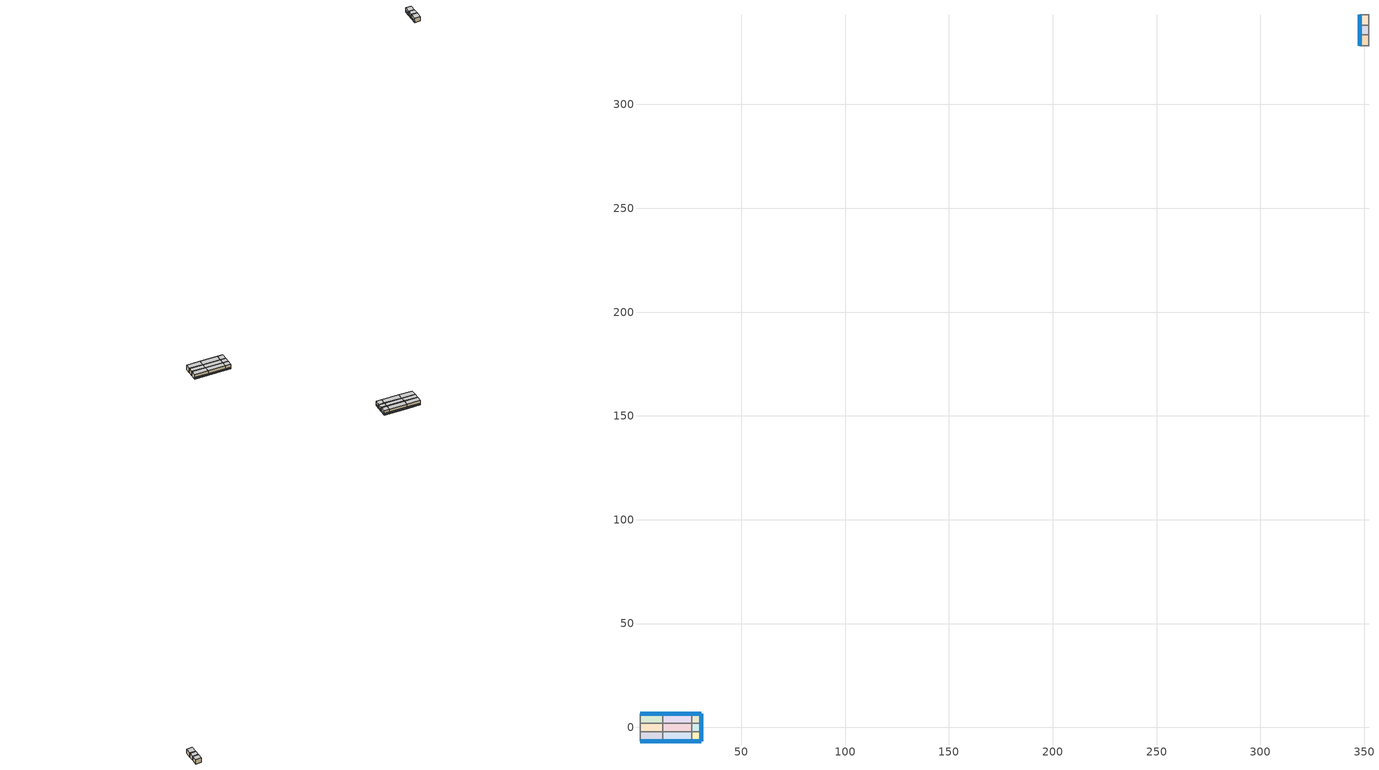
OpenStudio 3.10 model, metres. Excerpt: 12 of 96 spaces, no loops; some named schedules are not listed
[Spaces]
SecondarySchool Mechanical A  - Story ground
 floor ground (Foundation F 1.26W/m*K Perim 10.85m Area 49.61m2): 1.24,-6.65 1.24,-2.08 12.09,-2.08 12.09,-6.65 z0
 wall outside (SecondarySchool Mechanical A  - Story ground Wall 3 c tbd): 1.24,-6.65 12.09,-6.65 z0:3.96
 wall to SecondarySchool Lobby A  - Story ground: 1.24,-2.08 1.24,-6.65 z0:3.96
 wall to SecondarySchool Mechanical B  - Story ground: 12.09,-2.08 1.24,-2.08 z0:3.96
 wall to SecondarySchool Restroom A  - Story ground: 12.09,-6.65 12.09,-2.08 z0:3.96
 window (Window U-0.56 SHGC 0.39): 1.27,-6.65 12.07,-6.65 z0.76:1.48
 ceiling adiabatic (Typical Interior Ceiling): 12.09,-6.65 12.09,-2.08 1.24,-2.08 1.24,-6.65 z3.96
SecondarySchool Mechanical B  - Story ground
 floor ground (Foundation F 1.26W/m*K Perim 0.0m Area 45.08m2): 1.24,-2.08 1.24,2.08 12.09,2.08 12.09,-2.08 z0
 wall to SecondarySchool Lobby B  - Story ground: 1.24,2.08 1.24,-2.08 z0:3.96
 wall to SecondarySchool Mechanical C  - Story ground: 12.09,2.08 1.24,2.08 z0:3.96
 wall to SecondarySchool Restroom B  - Story ground: 12.09,-2.08 12.09,2.08 z0:3.96
 ceiling adiabatic (Typical Interior Ceiling): 12.09,-2.08 12.09,2.08 1.24,2.08 1.24,-2.08 z3.96
SecondarySchool Mechanical C  - Story ground
 floor ground (Foundation F 1.26W/m*K Perim 10.85m Area 49.61m2): 1.24,2.08 1.24,6.65 12.09,6.65 12.09,2.08 z0
 wall outside (SecondarySchool Mechanical C  - Story ground Wall 2 c tbd): 12.09,6.65 1.24,6.65 z0:3.96
 wall to SecondarySchool Lobby C  - Story ground: 1.24,6.65 1.24,2.08 z0:3.96
 wall to SecondarySchool Restroom C  - Story ground: 12.09,2.08 12.09,6.65 z0:3.96
 window (Window U-0.56 SHGC 0.39): 12.07,6.65 1.27,6.65 z0.76:1.48
 ceiling adiabatic (Typical Interior Ceiling): 12.09,2.08 12.09,6.65 1.24,6.65 1.24,2.08 z3.96
SecondarySchool Restroom A  - Story ground
 floor ground (Foundation F 1.26W/m*K Perim 14.11m Area 64.53m2): 12.09,-6.65 12.09,-2.08 26.21,-2.08 26.21,-6.65 z0
 wall outside (SecondarySchool Restroom A  - Story ground Wall 3 c tbd): 12.09,-6.65 26.21,-6.65 z0:3.96
 wall to SecondarySchool Restroom B  - Story ground: 26.21,-2.08 12.09,-2.08 z0:3.96
 wall to SecondarySchool Restroom A end_b - Story ground: 26.21,-6.65 26.21,-2.08 z0:3.96
 window (Window U-0.56 SHGC 0.39): 12.12,-6.65 26.18,-6.65 z0.76:1.48
 ceiling adiabatic (Typical Interior Ceiling): 26.21,-6.65 26.21,-2.08 12.09,-2.08 12.09,-6.65 z3.96
SecondarySchool Restroom B  - Story ground
 floor ground (Foundation F 1.26W/m*K Perim 0.0m Area 58.65m2): 12.09,-2.08 12.09,2.08 26.21,2.08 26.21,-2.08 z0
 wall to SecondarySchool Restroom C  - Story ground: 26.21,2.08 12.09,2.08 z0:3.96
 wall to SecondarySchool Restroom B end_b - Story ground: 26.21,-2.08 26.21,2.08 z0:3.96
 ceiling adiabatic (Typical Interior Ceiling): 26.21,-2.08 26.21,2.08 12.09,2.08 12.09,-2.08 z3.96
SecondarySchool Restroom C  - Story ground
 floor ground (Foundation F 1.26W/m*K Perim 14.11m Area 64.53m2): 12.09,2.08 12.09,6.65 26.21,6.65 26.21,2.08 z0
 wall outside (SecondarySchool Restroom C  - Story ground Wall 2 c tbd): 26.21,6.65 12.09,6.65 z0:3.96
 wall to SecondarySchool Restroom C end_b - Story ground: 26.21,2.08 26.21,6.65 z0:3.96
 window (Window U-0.56 SHGC 0.39): 26.18,6.65 12.12,6.65 z0.76:1.48
 ceiling adiabatic (Typical Interior Ceiling): 26.21,2.08 26.21,6.65 12.09,6.65 12.09,2.08 z3.96
SecondarySchool Restroom A end_b - Story ground
 floor ground (Foundation F 1.26W/m*K Perim 9.14m Area 20.9m2): 26.21,-6.65 26.21,-2.08 30.78,-2.08 30.78,-6.65 z0
 wall outside (SecondarySchool Restroom A end_b - Story ground Wall 4 c tbd): 30.78,-6.65 30.78,-2.08 z0:3.96
 wall outside (SecondarySchool Restroom A end_b - Story ground Wall 3 c tbd): 26.21,-6.65 30.78,-6.65 z0:3.96
 wall to SecondarySchool Restroom B end_b - Story ground: 30.78,-2.08 26.21,-2.08 z0:3.96
 window (Window U-0.56 SHGC 0.39): 26.23,-6.65 30.75,-6.65 / 30.78,-6.62 30.78,-2.1 z0.76:1.48
 ceiling adiabatic (Typical Interior Ceiling): 30.78,-6.65 30.78,-2.08 26.21,-2.08 26.21,-6.65 z3.96
SecondarySchool Restroom B end_b - Story ground
 floor ground (Foundation F 1.26W/m*K Perim 4.15m Area 19.0m2): 26.21,-2.08 26.21,2.08 30.78,2.08 30.78,-2.08 z0
 wall outside (SecondarySchool Restroom B end_b - Story ground Wall 4 c tbd): 30.78,-2.08 30.78,2.08 z0:3.96
 wall to SecondarySchool Restroom C end_b - Story ground: 30.78,2.08 26.21,2.08 z0:3.96
 window (Window U-0.56 SHGC 0.39): 30.78,-2.05 30.78,2.05 z0.76:1.48
 ceiling adiabatic (Typical Interior Ceiling): 30.78,-2.08 30.78,2.08 26.21,2.08 26.21,-2.08 z3.96
SecondarySchool Restroom C end_b - Story ground
 floor ground (Foundation F 1.26W/m*K Perim 9.14m Area 20.9m2): 26.21,2.08 26.21,6.65 30.78,6.65 30.78,2.08 z0
 wall outside (SecondarySchool Restroom C end_b - Story ground Wall 2 c tbd): 30.78,6.65 26.21,6.65 z0:3.96
 wall outside (SecondarySchool Restroom C end_b - Story ground Wall 4 c tbd): 30.78,2.08 30.78,6.65 z0:3.96
 window (Window U-0.56 SHGC 0.39): 30.75,6.65 26.23,6.65 / 30.78,2.1 30.78,6.62 z0.76:1.48
 ceiling adiabatic (Typical Interior Ceiling): 30.78,2.08 30.78,6.65 26.21,6.65 26.21,2.08 z3.96
SecondarySchool Lobby C  - Story ground 1
 floor ground (Foundation F 1.26W/m*K Perim 5.45m Area 24.91m2): 352.34,328.21 347.77,328.21 347.77,333.66 352.34,333.66 z0
 wall outside (SecondarySchool Lobby C  - Story ground 1 Wall 2 c tbd): 347.77,333.66 347.77,328.21 z0:3.96
 wall to SecondarySchool Lobby C end_a - Story ground: 347.77,328.21 352.34,328.21 z0:3.96
 wall to SecondarySchool Library C  - Story ground: 352.34,333.66 347.77,333.66 z0:3.96
 wall to SecondarySchool Lobby B  - Story ground 1: 352.34,328.21 352.34,333.66 z0:3.96
 window (Window U-0.56 SHGC 0.39): 347.77,333.64 347.77,328.24 z0.76:1.48
 ceiling adiabatic (Typical Interior Ceiling): 352.34,333.66 347.77,333.66 347.77,328.21 352.34,328.21 z3.96
SecondarySchool Library C  - Story ground
 floor ground (Foundation F 1.26W/m*K Perim 4.5m Area 20.59m2): 352.34,333.66 347.77,333.66 347.77,338.16 352.34,338.16 z0
 wall outside (SecondarySchool Library C  - Story ground Wall 2 c tbd): 347.77,338.16 347.77,333.66 z0:3.96
 wall to SecondarySchool Kitchen C  - Story ground: 352.34,338.16 347.77,338.16 z0:3.96
 wall to SecondarySchool Library B  - Story ground: 352.34,333.66 352.34,338.16 z0:3.96
 window (Window U-0.56 SHGC 0.39): 347.77,338.14 347.77,333.69 z0.76:1.48
 ceiling adiabatic (Typical Interior Ceiling): 352.34,338.16 347.77,338.16 347.77,333.66 352.34,333.66 z3.96
SecondarySchool Kitchen C  - Story ground
 floor ground (Foundation F 1.26W/m*K Perim 5.03m Area 23.01m2): 352.34,338.16 347.77,338.16 347.77,343.2 352.34,343.2 z0
 wall outside (SecondarySchool Kitchen C  - Story ground Wall 4 c tbd): 347.77,343.2 347.77,338.16 z0:3.96
 wall to SecondarySchool Kitchen C end_b - Story ground: 352.34,343.2 347.77,343.2 z0:3.96
 wall to SecondarySchool Kitchen B  - Story ground: 352.34,338.16 352.34,343.2 z0:3.96
 window (Window U-0.56 SHGC 0.39): 347.77,343.17 347.77,338.19 z0.76:1.48
 ceiling adiabatic (Typical Interior Ceiling): 352.34,343.2 347.77,343.2 347.77,338.16 352.34,338.16 z3.96
[Building]
ComStock DOE Ref 1980-2004|SecondarySchool: North Axis {deg}=180; Default Construction Set=ComStock DOE Ref 1980-2004 - SecSchl - ASHRAE 169-2013-4C; Default Schedule Set=Building Default Schedule Set; Standards Building Type=SecondarySchool
[Site]
Medford Jackson Cou_OR_USA: Latitude {deg}=42.39; Longitude {deg}=-122.87; Time Zone {hr}=-8; Elevation {m}=405; Terrain=City
[Site:WaterMainsTemperature]
Calculation Method=Correlation; Annual Average Outdoor Air Temperature {C}=13.1983; Maximum Difference In Monthly Average Outdoor Air Temperatures {deltaC}=21.62
[SizingPeriod:DesignDay] Barometric Pressure {Pa}=96553; Rain Indicator=No; Snow Indicator=No; Day of Month=21; Daylight Saving Time Indicator=No; Humidity Condition Type=Wetbulb; Dry-Bulb Temperature Range Modifier Type=DefaultMultipliers
Name | Maximum Dry-Bulb Temperature {C} | Daily Dry-Bulb Temperature Range {deltaC} | Wind Speed {m/s} | Wind Direction {deg} | Month | Day Type | Wetbulb or DewPoint at Maximum Dry-Bulb {C} | Solar Model Indicator | ASHRAE Clear Sky Optical Depth for Beam Irradiance | ASHRAE Clear Sky Optical Depth for Diffuse Irradiance | Sky Clearness
Medford Jackson Cou Ann Clg .4% Condns DB=>MWB 1 | 37.3 | 17.8 | 3.9 | 290 | 7 | SummerDesignDay | 19.4 | ASHRAETau | 0.333 | 2.501
Medford Jackson Cou Ann Clg .4% Condns WB=>MDB 1 | 34.6 | 17.8 | 3.9 | 290 | 7 | SummerDesignDay | 20.5 | ASHRAETau | 0.333 | 2.501
Medford Jackson Cou Ann Htg 99.6% Condns DB 1 | -5 | 0 | 0.9 | 0 | 12 | WinterDesignDay | -5 | ASHRAEClearSky |  |  | 0
Medford Jackson Cou August .4% Condns DB=>MCWB 1 | 39.7 | 18.1 | 3.9 | 290 | 8 | SummerDesignDay | 20.1 | ASHRAETau | 0.338 | 2.534
[ClimateZones]
Climate Zone Institution Name 1=ASHRAE; Climate Zone Document Name 1=ANSI/ASHRAE Standard 169; Climate Zone Document Year 1=2006; Climate Zone Value 1=ASHRAE 169-2013-4C
[Site:GroundTemperature:FCfactorMethod]
January Ground Temperature {C}=13.14; February Ground Temperature {C}=7.26; March Ground Temperature {C}=3.78; April Ground Temperature {C}=6.1; May Ground Temperature {C}=4.73; June Ground Temperature {C}=7.82; July Ground Temperature {C}=11.61; August Ground Temperature {C}=17.15; September Ground Temperature {C}=19.69; October Ground Temperature {C}=25.4; November Ground Temperature {C}=23.49; December Ground Temperature {C}=18.21
[Construction:FfactorGroundFloor] F-Factor {W/m-K}=1.26344
Name | Area {m2} | PerimeterExposed {m}
Foundation F 1.26W/m*K Perim 9.14m Area 20.9m2 | 20.9032 | 9.144
Foundation F 1.26W/m*K Perim 4.5m Area 20.59m2 | 20.5876 | 4.50297
Foundation F 1.26W/m*K Perim 4.15m Area 19.0m2 | 18.9963 | 4.15492
Foundation F 1.26W/m*K Perim 14.11m Area 64.53m2 | 64.5333 | 14.1149
Foundation F 1.26W/m*K Perim 10.85m Area 49.61m2 | 49.6051 | 10.8498
Foundation F 1.26W/m*K Perim 0.0m Area 45.08m2 | 45.0799 | 0
Foundation F 1.26W/m*K Perim 0.0m Area 58.65m2 | 58.6463 | 0
Foundation F 1.26W/m*K Perim 5.03m Area 23.01m2 | 23.0128 | 5.03341
Foundation F 1.26W/m*K Perim 5.45m Area 24.91m2 | 24.9091 | 5.44819
[DefaultConstructionSet]
ComStock DOE Ref 1980-2004 - SecSchl - ASHRAE 169-2013-4C: Default Exterior Surface Constructions=Default Surface Constructions 1; Default Interior Surface Constructions=Default Surface Constructions 2; Default Ground Contact Surface Constructions=Default Surface Constructions 3; Default Exterior SubSurface Constructions=Default Sub Surface Constructions 1; Default Interior SubSurface Constructions=Default Sub Surface Constructions 2; Interior Partition Construction=Typical Interior Partition
[DefaultSurfaceConstructions]
Name | Floor Construction | Wall Construction | Roof Ceiling Construction
Default Surface Constructions 1 | Typical Insulated Exterior Mass Floor | Typical Insulated Exterior Mass Wall R-10.0 | Typical IEAD Roof R-15.63
Default Surface Constructions 2 | Typical Interior Floor | Typical Interior Wall | Typical Interior Ceiling
Default Surface Constructions 3 | Typical Insulated Carpeted 6in Slab Floor | Typical Insulated Basement Mass Wall R-9.01
[Construction]
Typical Insulated Exterior Mass Floor: Typical Insulation R-8.69, 4 in. Normalweight Concrete Floor, Typical Carpet Pad
Typical IEAD Roof R-15.63: Roof Membrane, Typical Insulation R-14.51, Metal Roof Surface
Typical Interior Floor: 100mm Normalweight concrete floor, CP02 CARPET PAD
Typical Interior Wall: G01 13mm gypsum board, G01 13mm gypsum board
Typical Interior Ceiling: CP02 CARPET PAD, 100mm Normalweight concrete floor
Typical Insulated Carpeted 6in Slab Floor: 6 in. Normalweight Concrete Floor, Typical Carpet Pad
Typical Insulated Basement Mass Wall R-9.01: Typical Insulation R-7.46, 8 in. Concrete Block Basement Wall
U 0.72 SHGC 0.39 Simple Glazing: U 0.72 SHGC 0.39 Simple Glazing
Typical Insulated Metal Door: F08 Metal surface, Typical Insulation R-7.61
U 0.88 SHGC 0.16 Sgl Ref-A-L Clr 6mm: REF A CLEAR LO 6MM
Typical Overhead Door: Typical Insulation R-7.61
Typical Interior Window: Clear 3mm
Typical Interior Door; Typical Interior Partition: G05 25mm wood
Typical Insulated Exterior Mass Wall R-10.0: 1IN Stucco, 8IN CONCRETE HW RefBldg, Typical Insulation R-7.61, 1/2IN Gypsum
InteriorFurnishings: Std Wood 6inch
Window U-0.56 SHGC 0.39: Simple Glazing Double - LowE - Clear - Aluminum
SecondarySchool Kitchen C  - Story ground Wall 4 c tbd: 1IN Stucco, 8IN CONCRETE HW RefBldg, SecondarySchool Kitchen C  - Story ground Wall 4 m tbd, 1/2IN Gypsum
SecondarySchool Library C  - Story ground Wall 2 c tbd: 1IN Stucco, 8IN CONCRETE HW RefBldg, SecondarySchool Library C  - Story ground Wall 2 m tbd, 1/2IN Gypsum
SecondarySchool Lobby C  - Story ground 1 Wall 2 c tbd: 1IN Stucco, 8IN CONCRETE HW RefBldg, SecondarySchool Lobby C  - Story ground 1 Wall 2 m tbd, 1/2IN Gypsum
SecondarySchool Mechanical A  - Story ground Wall 3 c tbd: 1IN Stucco, 8IN CONCRETE HW RefBldg, SecondarySchool Mechanical A  - Story ground Wall 3 m tbd, 1/2IN Gypsum
SecondarySchool Mechanical C  - Story ground Wall 2 c tbd: 1IN Stucco, 8IN CONCRETE HW RefBldg, SecondarySchool Mechanical C  - Story ground Wall 2 m tbd, 1/2IN Gypsum
SecondarySchool Restroom A  - Story ground Wall 3 c tbd: 1IN Stucco, 8IN CONCRETE HW RefBldg, SecondarySchool Restroom A  - Story ground Wall 3 m tbd, 1/2IN Gypsum
SecondarySchool Restroom A end_b - Story ground Wall 3 c tbd: 1IN Stucco, 8IN CONCRETE HW RefBldg, SecondarySchool Restroom A end_b - Story ground Wall 3 m tbd, 1/2IN Gypsum
SecondarySchool Restroom A end_b - Story ground Wall 4 c tbd: 1IN Stucco, 8IN CONCRETE HW RefBldg, SecondarySchool Restroom A end_b - Story ground Wall 4 m tbd, 1/2IN Gypsum
SecondarySchool Restroom B end_b - Story ground Wall 4 c tbd: 1IN Stucco, 8IN CONCRETE HW RefBldg, SecondarySchool Restroom B end_b - Story ground Wall 4 m tbd, 1/2IN Gypsum
SecondarySchool Restroom C  - Story ground Wall 2 c tbd: 1IN Stucco, 8IN CONCRETE HW RefBldg, SecondarySchool Restroom C  - Story ground Wall 2 m tbd, 1/2IN Gypsum
SecondarySchool Restroom C end_b - Story ground Wall 2 c tbd: 1IN Stucco, 8IN CONCRETE HW RefBldg, SecondarySchool Restroom C end_b - Story ground Wall 2 m tbd, 1/2IN Gypsum
SecondarySchool Restroom C end_b - Story ground Wall 4 c tbd: 1IN Stucco, 8IN CONCRETE HW RefBldg, SecondarySchool Restroom C end_b - Story ground Wall 4 m tbd, 1/2IN Gypsum
[Material:NoMass] Roughness=Smooth; Thermal Absorptance=0.9; Solar Absorptance=0.7
Name | Thermal Resistance {m2-K/W} | Visible Absorptance
Typical Insulation R-8.69 | 1.53052 | 0.7
Typical Carpet Pad; CP02 CARPET PAD | 0.21648 | 0.8
Typical Insulation R-14.51 | 2.55496 | 0.7
Typical Insulation R-7.46 | 1.31358 | 0.7
Typical Insulation R-7.61 | 1.34047 | 0.7
SecondarySchool Kitchen C  - Story ground Wall 4 m tbd | 1.02809 | 0.7
SecondarySchool Library C  - Story ground Wall 2 m tbd | 1.02475 | 0.7
SecondarySchool Lobby C  - Story ground 1 Wall 2 m tbd | 1.03026 | 0.7
SecondarySchool Mechanical A  - Story ground Wall 3 m tbd; SecondarySchool Mechanical C  - Story ground Wall 2 m tbd | 1.04347 | 0.7
SecondarySchool Restroom A  - Story ground Wall 3 m tbd; SecondarySchool Restroom C  - Story ground Wall 2 m tbd | 1.04659 | 0.7
SecondarySchool Restroom A end_b - Story ground Wall 3 m tbd; SecondarySchool Restroom A end_b - Story ground Wall 4 m tbd; SecondarySchool Restroom C end_b - Story ground Wall 2 m tbd; SecondarySchool Restroom C end_b - Story ground Wall 4 m tbd | 1.02522 | 0.7
SecondarySchool Restroom B end_b - Story ground Wall 4 m tbd | 1.0221 | 0.7
[Material] Thermal Absorptance=0.9
Name | Roughness | Thickness {m} | Conductivity {W/m-K} | Density {kg/m3} | Specific Heat {J/kg-K} | Solar Absorptance | Visible Absorptance
4 in. Normalweight Concrete Floor | MediumRough | 0.1016 | 2.31 | 2322 | 832 | 0.7 | 0.7
Roof Membrane | VeryRough | 0.0095 | 0.16 | 1121.29 | 1460 | 0.7 | 0.7
Metal Roof Surface; F08 Metal surface | Smooth | 0.0008 | 45.28 | 7824 | 500 | 0.7 | 0.7
100mm Normalweight concrete floor | MediumRough | 0.1016 | 2.31045 | 2322 | 832.557 | 0.7 | 0.7
G01 13mm gypsum board | Smooth | 0.0127 | 0.160031 | 800.001 | 1090.73 | 0.7 | 0.5
6 in. Normalweight Concrete Floor | MediumRough | 0.1524 | 2.31 | 2322 | 832 | 0.7 | 0.7
8 in. Concrete Block Basement Wall | MediumRough | 0.2032 | 1.326 | 1842 | 912 | 0.7 | 0.7
G05 25mm wood | MediumSmooth | 0.0254 | 0.15 | 608 | 1630 | 0.5 | 0.5
1IN Stucco | Smooth | 0.0253 | 0.6918 | 1858 | 837 | 0.7 | 0.92
8IN CONCRETE HW RefBldg | Rough | 0.2032 | 1.311 | 2240 | 836.8 | 0.7 | 0.7
1/2IN Gypsum | Smooth | 0.0127 | 0.16 | 784.9 | 830 | 0.4 | 0.4
Std Wood 6inch | MediumSmooth | 0.15 | 0.12 | 540 | 1210 | 0.7 | 0.7
[DefaultSubSurfaceConstructions]
Name | Fixed Window Construction | Operable Window Construction | Door Construction | Glass Door Construction | Overhead Door Construction | Tubular Daylight Dome Construction | Tubular Daylight Diffuser Construction
Default Sub Surface Constructions 1 | U 0.72 SHGC 0.39 Simple Glazing | U 0.72 SHGC 0.39 Simple Glazing | Typical Insulated Metal Door | U 0.88 SHGC 0.16 Sgl Ref-A-L Clr 6mm | Typical Overhead Door | Typical Interior Window | Typical Interior Window
Default Sub Surface Constructions 2 | Typical Interior Window | Typical Interior Window | Typical Interior Door
[WindowMaterial:SimpleGlazingSystem]
Name | U-Factor {W/m2-K} | Solar Heat Gain Coefficient | Visible Transmittance
U 0.72 SHGC 0.39 Simple Glazing | 4.08835 | 0.39 | 0.81
Simple Glazing Double - LowE - Clear - Aluminum | 3.17415 | 0.386 | 0.591
[WindowMaterial:Glazing] Optical Data Type=SpectralAverage; Infrared Transmittance at Normal Incidence=0; Front Side Infrared Hemispherical Emissivity=0.84; Conductivity {W/m-K}=0.9; Dirt Correction Factor for Solar and Visible Transmittance=1; Solar Diffusing=No
Name | Thickness {m} | Solar Transmittance at Normal Incidence | Front Side Solar Reflectance at Normal Incidence | Back Side Solar Reflectance at Normal Incidence | Visible Transmittance at Normal Incidence | Front Side Visible Reflectance at Normal Incidence | Back Side Visible Reflectance at Normal Incidence | Back Side Infrared Hemispherical Emissivity
REF A CLEAR LO 6MM | 0.006 | 0.066 | 0.341 | 0.493 | 0.08 | 0.41 | 0.37 | 0.4
Clear 3mm | 0.003 | 0.837 | 0.075 | 0.075 | 0.898 | 0.081 | 0.081 | 0.84
[SpaceType] Standards Building Type=SecondarySchool
Name | Default Schedule Set | Design Specification Outdoor Air Object | Standards Space Type
SecondarySchool Kitchen - ComStock DOE Ref 1980-2004 | SecondarySchool Kitchen Schedule Set | SecondarySchool Kitchen Ventilation | Kitchen
SecondarySchool Lobby - ComStock DOE Ref 1980-2004 | SecondarySchool Lobby Schedule Set | SecondarySchool Lobby Ventilation | Lobby
SecondarySchool Restroom - ComStock DOE Ref 1980-2004 | SecondarySchool Restroom Schedule Set | SecondarySchool Restroom Ventilation | Restroom
SecondarySchool Mechanical - ComStock DOE Ref 1980-2004 | SecondarySchool Mechanical Schedule Set | SecondarySchool Mechanical Ventilation | Mechanical
SecondarySchool Library - ComStock DOE Ref 1980-2004 | SecondarySchool Library Schedule Set | SecondarySchool Library Ventilation | Library
[BuildingStory]
Story ground: Nominal Z Coordinate {m}=0; Nominal Floor to Floor Height {m}=3.9624
[Space] Building Story=Story ground
Name | Space Type | Thermal Zone
SecondarySchool Mechanical A  - Story ground | SecondarySchool Mechanical - ComStock DOE Ref 1980-2004 | Zone SecondarySchool Mechanical A  - Story ground
SecondarySchool Mechanical B  - Story ground | SecondarySchool Mechanical - ComStock DOE Ref 1980-2004 | Zone SecondarySchool Mechanical B  - Story ground
SecondarySchool Mechanical C  - Story ground | SecondarySchool Mechanical - ComStock DOE Ref 1980-2004 | Zone SecondarySchool Mechanical C  - Story ground
SecondarySchool Restroom A  - Story ground | SecondarySchool Restroom - ComStock DOE Ref 1980-2004 | Zone SecondarySchool Restroom A  - Story ground
SecondarySchool Restroom B  - Story ground | SecondarySchool Restroom - ComStock DOE Ref 1980-2004 | Zone SecondarySchool Restroom B  - Story ground
SecondarySchool Restroom C  - Story ground | SecondarySchool Restroom - ComStock DOE Ref 1980-2004 | Zone SecondarySchool Restroom C  - Story ground
SecondarySchool Restroom A end_b - Story ground | SecondarySchool Restroom - ComStock DOE Ref 1980-2004 | Zone SecondarySchool Restroom A end_b - Story ground
SecondarySchool Restroom B end_b - Story ground | SecondarySchool Restroom - ComStock DOE Ref 1980-2004 | Zone SecondarySchool Restroom B end_b - Story ground
SecondarySchool Restroom C end_b - Story ground | SecondarySchool Restroom - ComStock DOE Ref 1980-2004 | Zone SecondarySchool Restroom C end_b - Story ground
SecondarySchool Lobby C  - Story ground 1 | SecondarySchool Lobby - ComStock DOE Ref 1980-2004 | Zone SecondarySchool Lobby C  - Story ground 1
SecondarySchool Library C  - Story ground | SecondarySchool Library - ComStock DOE Ref 1980-2004 | Zone SecondarySchool Library C  - Story ground
SecondarySchool Kitchen C  - Story ground | SecondarySchool Kitchen - ComStock DOE Ref 1980-2004 | Zone SecondarySchool Kitchen C  - Story ground
[ThermalZone] Multiplier=1; Use Ideal Air Loads=No
Name | Thermostat
Zone SecondarySchool Mechanical A  - Story ground | SecondarySchool Mechanical - ComStock DOE Ref 1980-2004 Thermostat
Zone SecondarySchool Mechanical B  - Story ground | SecondarySchool Mechanical - ComStock DOE Ref 1980-2004 Thermostat 2
Zone SecondarySchool Mechanical C  - Story ground | SecondarySchool Mechanical - ComStock DOE Ref 1980-2004 Thermostat 4
Zone SecondarySchool Restroom A  - Story ground | SecondarySchool Restroom - ComStock DOE Ref 1980-2004 Thermostat
Zone SecondarySchool Restroom B  - Story ground | SecondarySchool Restroom - ComStock DOE Ref 1980-2004 Thermostat 2
Zone SecondarySchool Restroom C  - Story ground | SecondarySchool Restroom - ComStock DOE Ref 1980-2004 Thermostat 4
Zone SecondarySchool Restroom A end_b - Story ground | SecondarySchool Restroom - ComStock DOE Ref 1980-2004 Thermostat 1
Zone SecondarySchool Restroom B end_b - Story ground | SecondarySchool Restroom - ComStock DOE Ref 1980-2004 Thermostat 3
Zone SecondarySchool Restroom C end_b - Story ground | SecondarySchool Restroom - ComStock DOE Ref 1980-2004 Thermostat 5
Zone SecondarySchool Lobby C  - Story ground 1 | SecondarySchool Lobby - ComStock DOE Ref 1980-2004 Thermostat 9
Zone SecondarySchool Library C  - Story ground | SecondarySchool Library - ComStock DOE Ref 1980-2004 Thermostat 4
Zone SecondarySchool Kitchen C  - Story ground | SecondarySchool Kitchen - ComStock DOE Ref 1980-2004 Thermostat 4
[People:Definition] Number of People Calculation Method=People/Area; Fraction Radiant=0.3
Name | People per Space Floor Area {person/m2}
SecondarySchool Kitchen People Definition | 0.166625
SecondarySchool Library People Definition | 0.229702
SecondarySchool Mechanical People Definition | 0.0100104
SecondarySchool Restroom People Definition | 0.0999967
[People] Work Efficiency Schedule=Work Efficiency Schedule; Clothing Insulation Schedule=Clothing Schedule; Air Velocity Schedule=Air Velocity Schedule; Multiplier=1
Name | People Definition | Space or SpaceType
SecondarySchool Kitchen People | SecondarySchool Kitchen People Definition | SecondarySchool Kitchen - ComStock DOE Ref 1980-2004
SecondarySchool Library People | SecondarySchool Library People Definition | SecondarySchool Library - ComStock DOE Ref 1980-2004
SecondarySchool Mechanical People | SecondarySchool Mechanical People Definition | SecondarySchool Mechanical - ComStock DOE Ref 1980-2004
SecondarySchool Restroom People | SecondarySchool Restroom People Definition | SecondarySchool Restroom - ComStock DOE Ref 1980-2004
[Lights:Definition] Design Level Calculation Method=Watts/Area; Fraction Visible=0.2; Return Air Fraction=0
Name | Watts per Space Floor Area {W/m2} | Fraction Radiant
SecondarySchool Library - ComStock DOE Ref 1980-2004 General Lights Definition | 5.64414 | 0.31
SecondarySchool Library - ComStock DOE Ref 1980-2004 Task Lights Definition | 11.0968 | 0.125
SecondarySchool Mechanical - ComStock DOE Ref 1980-2004 General Lights Definition | 3.92888 | 0.31
SecondarySchool Mechanical - ComStock DOE Ref 1980-2004 Task Lights Definition | 3.02684 | 0.125
SecondarySchool Restroom - ComStock DOE Ref 1980-2004 General Lights Definition | 3.33071 | 0.31
SecondarySchool Restroom - ComStock DOE Ref 1980-2004 Wall Wash Lights Definition | 2.07725 | 0.125
SecondarySchool Lobby - ComStock DOE Ref 1980-2004 General Lights Definition | 1.92838 | 0.31
SecondarySchool Lobby - ComStock DOE Ref 1980-2004 Task Lights Definition | 1.01438 | 0.125
SecondarySchool Lobby - ComStock DOE Ref 1980-2004 Wall Wash Lights Definition | 1.81461 | 0.125
SecondarySchool Kitchen - ComStock DOE Ref 1980-2004 General Lights Definition | 7.18292 | 0.31
SecondarySchool Kitchen - ComStock DOE Ref 1980-2004 Task Lights Definition | 8.69031 | 0.125
[ElectricEquipment:Definition]
Name | Design Level Calculation Method | Watts per Space Floor Area {W/m2} | Fraction Latent | Fraction Radiant | Fraction Lost | Design Level {W}
misc_electric_kitchen_equipment_definition | Watts/Area | 3.83774 | 0.25 | 0.3 | 0.2
SecondarySchool Library Elec Equip Definition; SecondarySchool Lobby Elec Equip Definition | Watts/Area | 0.687635 | 0 | 0.5 | 0
SecondarySchool Mechanical Elec Equip Definition | Watts/Area | 1.85847 | 0 | 0.5 | 0
SecondarySchool Restroom Elec Equip Definition | Watts/Area | 13.2881 | 0 | 0.5 | 0
electric_griddle_equipment_definition_bldg_quantity=2.0 | EquipmentLevel |  | 0.1 | 0.39 | 0.41 | 34232
electric_fryer_equipment_definition_bldg_quantity=2.0 | EquipmentLevel |  | 0.1 | 0.36 | 0.44 | 28018
electric_oven_equipment_definition_bldg_quantity=4.0 | EquipmentLevel |  | 0.1 | 0.22 | 0.58 | 48416
electric_steamer_equipment_definition_bldg_quantity=2.0 | EquipmentLevel |  | 0.1 | 0.1 | 0.7 | 53928
[ElectricEquipment]
Name | Electric Equipment Definition | Space or SpaceType | Schedule | Multiplier
misc_electric_kitchen_equipment | misc_electric_kitchen_equipment_definition | SecondarySchool Kitchen - ComStock DOE Ref 1980-2004 | Education_School BLDG_EQUIP_EndUseData BPR Adjusted
SecondarySchool Library Elec Equip | SecondarySchool Library Elec Equip Definition | SecondarySchool Library - ComStock DOE Ref 1980-2004 | Education_School BLDG_EQUIP_EndUseData BPR Adjusted
SecondarySchool Lobby Elec Equip | SecondarySchool Lobby Elec Equip Definition | SecondarySchool Lobby - ComStock DOE Ref 1980-2004 | Education_School BLDG_EQUIP_EndUseData BPR Adjusted
SecondarySchool Mechanical Elec Equip | SecondarySchool Mechanical Elec Equip Definition | SecondarySchool Mechanical - ComStock DOE Ref 1980-2004 | Education_School BLDG_EQUIP_EndUseData BPR Adjusted
SecondarySchool Restroom Elec Equip | SecondarySchool Restroom Elec Equip Definition | SecondarySchool Restroom - ComStock DOE Ref 1980-2004 | Education_School BLDG_EQUIP_EndUseData BPR Adjusted
electric_griddle_equipment_bldg_quantity=2.0 | electric_griddle_equipment_definition_bldg_quantity=2.0 | SecondarySchool Kitchen - ComStock DOE Ref 1980-2004 | SecondarySchool Kitchen Gas | 0.166667
electric_fryer_equipment_bldg_quantity=2.0 | electric_fryer_equipment_definition_bldg_quantity=2.0 | SecondarySchool Kitchen - ComStock DOE Ref 1980-2004 | SecondarySchool Kitchen Gas | 0.166667
electric_oven_equipment_bldg_quantity=4.0 | electric_oven_equipment_definition_bldg_quantity=4.0 | SecondarySchool Kitchen - ComStock DOE Ref 1980-2004 | SecondarySchool Kitchen Gas | 0.166667
electric_steamer_equipment_bldg_quantity=2.0 | electric_steamer_equipment_definition_bldg_quantity=2.0 | SecondarySchool Kitchen - ComStock DOE Ref 1980-2004 | SecondarySchool Kitchen Gas | 0.166667
[DesignSpecification:OutdoorAir] Outdoor Air Method=Sum
Name | Outdoor Air Flow per Floor Area {m3/s-m2} | Outdoor Air Flow per Person {m3/s-person}
SecondarySchool Kitchen Ventilation | 0.0023876
SecondarySchool Library Ventilation |  | 0.00799951
SecondarySchool Lobby Ventilation | 0.000508
SecondarySchool Mechanical Ventilation | 0.000254
SecondarySchool Restroom Ventilation | 0.0048768
[DefaultScheduleSet]
Name | Number of People Schedule | People Activity Level Schedule | Lighting Schedule | Electric Equipment Schedule | Gas Equipment Schedule | Hours of Operation Schedule
SecondarySchool Kitchen Schedule Set | SecondarySchool Bldg Occ | SecondarySchool Activity | Education_School BLDG_LIGHT_EndUseData | Education_School BLDG_EQUIP_EndUseData | SecondarySchool Kitchen Gas
SecondarySchool Library Schedule Set; SecondarySchool Lobby Schedule Set; SecondarySchool Mechanical Schedule Set; SecondarySchool Restroom Schedule Set | SecondarySchool Bldg Occ | SecondarySchool Activity | Education_School BLDG_LIGHT_EndUseData | Education_School BLDG_EQUIP_EndUseData
Building Default Schedule Set |  |  |  |  |  | Building Hours of Operation NonResidential
[Exterior:Lights:Definition]
Name | Design Level {W}
Parking Areas and Drives 0.04 W/ft^2 Def (W/ft^2) | 0.041
Building Facades 0.15 W/ft^2 Def (W/ft^2) | 0.15
Main Entries 30.0 W/ft Def (W/ft) | 30
Other Doors 20.0 W/ft Def (W/ft) | 20
[Exterior:Lights] Control Option=AstronomicalClock
Name | Exterior Lights Definition | Schedule | Multiplier
Parking Areas and Drives 0.04 W/ft^2 | Parking Areas and Drives 0.04 W/ft^2 Def (W/ft^2) | Always On Discrete | 50726.4
Building Facades 0.15 W/ft^2 | Building Facades 0.15 W/ft^2 Def (W/ft^2) | Schedule Ruleset 1 | 27661.5
Main Entries 30.0 W/ft | Main Entries 30.0 W/ft Def (W/ft) | Always On Discrete | 25
Other Doors 20.0 W/ft | Other Doors 20.0 W/ft Def (W/ft) | Always On Discrete | 15.3125
[ThermostatSetpoint:DualSetpoint] Heating Setpoint Temperature Schedule=SecondarySchool HtgSetp; Cooling Setpoint Temperature Schedule=SecondarySchool ClgSetp
SecondarySchool Kitchen - ComStock DOE Ref 1980-2004 Thermostat 4; SecondarySchool Library - ComStock DOE Ref 1980-2004 Thermostat 4; SecondarySchool Lobby - ComStock DOE Ref 1980-2004 Thermostat 9; SecondarySchool Mechanical - ComStock DOE Ref 1980-2004 Thermostat; SecondarySchool Mechanical - ComStock DOE Ref 1980-2004 Thermostat 2; SecondarySchool Mechanical - ComStock DOE Ref 1980-2004 Thermostat 4; SecondarySchool Restroom - ComStock DOE Ref 1980-2004 Thermostat; SecondarySchool Restroom - ComStock DOE Ref 1980-2004 Thermostat 1; SecondarySchool Restroom - ComStock DOE Ref 1980-2004 Thermostat 2; SecondarySchool Restroom - ComStock DOE Ref 1980-2004 Thermostat 3; SecondarySchool Restroom - ComStock DOE Ref 1980-2004 Thermostat 4; SecondarySchool Restroom - ComStock DOE Ref 1980-2004 Thermostat 5
[InternalMass:Definition]
Internal Mass Definition 1: Construction=InteriorFurnishings; Design Level Calculation Method=SurfaceArea/Area; Surface Area per Space Floor Area=2
[InternalMass] Internal Mass Definition=Internal Mass Definition 1; Multiplier=1
Name | Space or SpaceType
SecondarySchool Restroom C end_b - Story ground Mass | SecondarySchool Restroom C end_b - Story ground
SecondarySchool Restroom B end_b - Story ground Mass | SecondarySchool Restroom B end_b - Story ground
SecondarySchool Restroom C  - Story ground Mass | SecondarySchool Restroom C  - Story ground
SecondarySchool Mechanical C  - Story ground Mass | SecondarySchool Mechanical C  - Story ground
SecondarySchool Restroom A end_b - Story ground Mass | SecondarySchool Restroom A end_b - Story ground
SecondarySchool Mechanical B  - Story ground Mass | SecondarySchool Mechanical B  - Story ground
SecondarySchool Restroom B  - Story ground Mass | SecondarySchool Restroom B  - Story ground
SecondarySchool Restroom A  - Story ground Mass | SecondarySchool Restroom A  - Story ground
SecondarySchool Mechanical A  - Story ground Mass | SecondarySchool Mechanical A  - Story ground
SecondarySchool Kitchen C  - Story ground Mass | SecondarySchool Kitchen C  - Story ground
SecondarySchool Lobby C  - Story ground 1 Mass | SecondarySchool Lobby C  - Story ground 1
SecondarySchool Library C  - Story ground Mass | SecondarySchool Library C  - Story ground
[Lights] Schedule=Education_School BLDG_LIGHT_EndUseData BPR Adjusted; Fraction Replaceable=1
Name | Lights Definition | Space or SpaceType
SecondarySchool Library - ComStock DOE Ref 1980-2004 General Lighting | SecondarySchool Library - ComStock DOE Ref 1980-2004 General Lights Definition | SecondarySchool Library - ComStock DOE Ref 1980-2004
SecondarySchool Library - ComStock DOE Ref 1980-2004 Task Lighting | SecondarySchool Library - ComStock DOE Ref 1980-2004 Task Lights Definition | SecondarySchool Library - ComStock DOE Ref 1980-2004
SecondarySchool Mechanical - ComStock DOE Ref 1980-2004 General Lighting | SecondarySchool Mechanical - ComStock DOE Ref 1980-2004 General Lights Definition | SecondarySchool Mechanical - ComStock DOE Ref 1980-2004
SecondarySchool Mechanical - ComStock DOE Ref 1980-2004 Task Lighting | SecondarySchool Mechanical - ComStock DOE Ref 1980-2004 Task Lights Definition | SecondarySchool Mechanical - ComStock DOE Ref 1980-2004
SecondarySchool Restroom - ComStock DOE Ref 1980-2004 General Lighting | SecondarySchool Restroom - ComStock DOE Ref 1980-2004 General Lights Definition | SecondarySchool Restroom - ComStock DOE Ref 1980-2004
SecondarySchool Restroom - ComStock DOE Ref 1980-2004 Wall Wash Lighting | SecondarySchool Restroom - ComStock DOE Ref 1980-2004 Wall Wash Lights Definition | SecondarySchool Restroom - ComStock DOE Ref 1980-2004
SecondarySchool Lobby - ComStock DOE Ref 1980-2004 General Lighting | SecondarySchool Lobby - ComStock DOE Ref 1980-2004 General Lights Definition | SecondarySchool Lobby - ComStock DOE Ref 1980-2004
SecondarySchool Lobby - ComStock DOE Ref 1980-2004 Task Lighting | SecondarySchool Lobby - ComStock DOE Ref 1980-2004 Task Lights Definition | SecondarySchool Lobby - ComStock DOE Ref 1980-2004
SecondarySchool Lobby - ComStock DOE Ref 1980-2004 Wall Wash Lighting | SecondarySchool Lobby - ComStock DOE Ref 1980-2004 Wall Wash Lights Definition | SecondarySchool Lobby - ComStock DOE Ref 1980-2004
SecondarySchool Kitchen - ComStock DOE Ref 1980-2004 General Lighting | SecondarySchool Kitchen - ComStock DOE Ref 1980-2004 General Lights Definition | SecondarySchool Kitchen - ComStock DOE Ref 1980-2004
SecondarySchool Kitchen - ComStock DOE Ref 1980-2004 Task Lighting | SecondarySchool Kitchen - ComStock DOE Ref 1980-2004 Task Lights Definition | SecondarySchool Kitchen - ComStock DOE Ref 1980-2004
[SpaceInfiltration:DesignFlowRate] Design Flow Rate Calculation Method=Flow/ExteriorArea; Flow per Exterior Surface Area {m3/s-m2}=0.000619923; Velocity Term Coefficient=0; Density Basis=Outdoor
Name | Space or SpaceType | Schedule | Constant Term Coefficient | Temperature Term Coefficient | Velocity Squared Term Coefficient
SecondarySchool Restroom C end_b - Story ground HVAC On Infiltration | SecondarySchool Restroom C end_b - Story ground | Infiltration HVAC On Schedule 1 | 0.0725 | 0.0091 | 0.0893
SecondarySchool Restroom C end_b - Story ground HVAC Off Infiltration | SecondarySchool Restroom C end_b - Story ground | Infiltration HVAC Off Schedule 1 | 0 | 0.0174 | 0.1016
SecondarySchool Restroom B end_b - Story ground HVAC On Infiltration | SecondarySchool Restroom B end_b - Story ground | Infiltration HVAC On Schedule 1 | 0.0725 | 0.0091 | 0.0893
SecondarySchool Restroom B end_b - Story ground HVAC Off Infiltration | SecondarySchool Restroom B end_b - Story ground | Infiltration HVAC Off Schedule 1 | 0 | 0.0174 | 0.1016
SecondarySchool Restroom C  - Story ground HVAC On Infiltration | SecondarySchool Restroom C  - Story ground | Infiltration HVAC On Schedule 1 | 0.0725 | 0.0091 | 0.0893
SecondarySchool Restroom C  - Story ground HVAC Off Infiltration | SecondarySchool Restroom C  - Story ground | Infiltration HVAC Off Schedule 1 | 0 | 0.0174 | 0.1016
SecondarySchool Mechanical C  - Story ground HVAC On Infiltration | SecondarySchool Mechanical C  - Story ground | Infiltration HVAC On Schedule 1 | 0.0725 | 0.0091 | 0.0893
SecondarySchool Mechanical C  - Story ground HVAC Off Infiltration | SecondarySchool Mechanical C  - Story ground | Infiltration HVAC Off Schedule 1 | 0 | 0.0174 | 0.1016
SecondarySchool Restroom A end_b - Story ground HVAC On Infiltration | SecondarySchool Restroom A end_b - Story ground | Infiltration HVAC On Schedule 1 | 0.0725 | 0.0091 | 0.0893
SecondarySchool Restroom A end_b - Story ground HVAC Off Infiltration | SecondarySchool Restroom A end_b - Story ground | Infiltration HVAC Off Schedule 1 | 0 | 0.0174 | 0.1016
SecondarySchool Restroom A  - Story ground HVAC On Infiltration | SecondarySchool Restroom A  - Story ground | Infiltration HVAC On Schedule 1 | 0.0725 | 0.0091 | 0.0893
SecondarySchool Restroom A  - Story ground HVAC Off Infiltration | SecondarySchool Restroom A  - Story ground | Infiltration HVAC Off Schedule 1 | 0 | 0.0174 | 0.1016
SecondarySchool Mechanical A  - Story ground HVAC On Infiltration | SecondarySchool Mechanical A  - Story ground | Infiltration HVAC On Schedule 1 | 0.0725 | 0.0091 | 0.0893
SecondarySchool Mechanical A  - Story ground HVAC Off Infiltration | SecondarySchool Mechanical A  - Story ground | Infiltration HVAC Off Schedule 1 | 0 | 0.0174 | 0.1016
SecondarySchool Kitchen C  - Story ground HVAC On Infiltration | SecondarySchool Kitchen C  - Story ground | Infiltration HVAC On Schedule 1 | 0.0725 | 0.0091 | 0.0893
SecondarySchool Kitchen C  - Story ground HVAC Off Infiltration | SecondarySchool Kitchen C  - Story ground | Infiltration HVAC Off Schedule 1 | 0 | 0.0174 | 0.1016
SecondarySchool Lobby C  - Story ground 1 HVAC On Infiltration | SecondarySchool Lobby C  - Story ground 1 | Infiltration HVAC On Schedule 1 | 0.0725 | 0.0091 | 0.0893
SecondarySchool Lobby C  - Story ground 1 HVAC Off Infiltration | SecondarySchool Lobby C  - Story ground 1 | Infiltration HVAC Off Schedule 1 | 0 | 0.0174 | 0.1016
SecondarySchool Library C  - Story ground HVAC On Infiltration | SecondarySchool Library C  - Story ground | Infiltration HVAC On Schedule 1 | 0.0725 | 0.0091 | 0.0893
SecondarySchool Library C  - Story ground HVAC Off Infiltration | SecondarySchool Library C  - Story ground | Infiltration HVAC Off Schedule 1 | 0 | 0.0174 | 0.1016
[GasEquipment:Definition] Design Level Calculation Method=EquipmentLevel; Fraction Latent=0.1
Name | Design Level {W} | Fraction Radiant | Fraction Lost
gas_broiler_equipment_definition_bldg_quantity=1.0 | 28136 | 0.12 | 0.68
gas_range_equipment_definition_bldg_quantity=3.0 | 127491 | 0.11 | 0.69
[GasEquipment] Space or SpaceType=SecondarySchool Kitchen - ComStock DOE Ref 1980-2004; Schedule=SecondarySchool Kitchen Gas; Multiplier=0.166667
Name | Gas Equipment Definition
gas_broiler_equipment_bldg_quantity=1.0 | gas_broiler_equipment_definition_bldg_quantity=1.0
gas_range_equipment_bldg_quantity=3.0 | gas_range_equipment_definition_bldg_quantity=3.0
[Schedule:Ruleset]
SecondarySchool Kitchen Gas: Default Day Schedule=SecondarySchool Kitchen Gas Default; Summer Design Day Schedule=SecondarySchool Kitchen Gas Summer Design Day; Winter Design Day Schedule=SecondarySchool Kitchen Gas Winter Design Day
[Schedule:Day]
Education_School BLDG_LIGHT_EndUseData Sat Day; Education_School BLDG_LIGHT_EndUseData Sat Day 2: No, 0, 15, 0.159172, 0, 30, 0.0850226, 0, 45, 0.0852342, 1, 0, 0.0854458, 1, 15, 0.0856574, 1, 30, 0.085869, 1, 45, 0.0865023, 2, 0, 0.0871355, 2, 15, 0.0877687, 2, 30, 0.0884019, 2, 45, 0.0878698, 3, 0, 0.0873377, 3, 15, 0.0868055, 3, 30, 0.0862734, 3, 45, 0.0859898, 4, 0, 0.0857061, 4, 15, 0.0854224, 4, 30, 0.0851387, 4, 45, 0.0800755, 5, 0, 0.0750123, 5, 15, 0.069949, 5, 30, 0.0648858, 5, 45, 0.0640048, 6, 0, 0.0631238, 6, 15, 0.0622428, 6, 30, 0.0613619, 6, 45, 0.0617797, 7, 0, 0.0621976, 7, 15, 0.0626155, 7, 30, 0.0630333, 7, 45, 0.0622447, 8, 0, 0.0614562, 8, 15, 0.0606676, 8, 30, 0.059879, 8, 45, 0.0609961, 9, 0, 0.0621131, 9, 15, 0.0632301, 9, 30, 0.0643472, 9, 45, 0.0638258, 10, 0, 0.0633043, 10, 15, 0.0627829, 10, 30, 0.0622615, 10, 45, 0.242429, 11, 0, 0.244411, 11, 15, 0.246394, 11, 30, 0.248376, 11, 45, 0.250358, 12, 0, 0.252341, 12, 15, 0.254323, 12, 30, 0.256305, 12, 45, 0.258288, 13, 0, 0.26027, 13, 15, 0.262252, 13, 30, 0.264234, 13, 45, 0.266217, 14, 0, 0.268199, 14, 15, 0.270181, 14, 30, 0.272164, 14, 45, 0.274146, 15, 0, 0.276128, 15, 15, 0.278111, 15, 30, 0.280093, 15, 45, 0.282075, 16, 0, 0.284058, 16, 15, 0.28604, 16, 30, 0.288022, 16, 45, 0.290004, 17, 0, 0.291987, 17, 15, 0.293969, 17, 30, 0.295951, 17, 45, 0.293265, 18, 0, 0.290579, 18, 15, 0.287892, 18, 30, 0.285206, 18, 45, 0.272862, 19, 0, 0.260519, 19, 15, 0.248175, 19, 30, 0.235831, 19, 45, 0.230024, 20, 0, 0.224217, 20, 15, 0.218409, 20, 30, 0.212602, 20, 45, 0.20113, 21, 0, 0.189658, 21, 15, 0.178186, 21, 30, 0.166714, 21, 45, 0.160923, 22, 0, 0.155132, 22, 15, 0.149341, 22, 30, 0.14355, 22, 45, 0.138517, 23, 0, 0.133483, 23, 15, 0.12845, 23, 30, 0.123417, 23, 45, 0.113818, 24, 0, 0.10422
Education_School BLDG_LIGHT_EndUseData Sat Day 1: No, 0, 15, 0.161245, 0, 30, 0.137187, 0, 45, 0.145486, 1, 0, 0.153785, 1, 15, 0.162085, 1, 30, 0.170384, 1, 45, 0.17593, 2, 0, 0.181475, 2, 15, 0.187021, 2, 30, 0.192567, 2, 45, 0.187666, 3, 0, 0.182766, 3, 15, 0.177866, 3, 30, 0.172965, 3, 45, 0.16752, 4, 0, 0.162074, 4, 15, 0.156629, 4, 30, 0.151183, 4, 45, 0.136715, 5, 0, 0.122248, 5, 15, 0.10778, 5, 30, 0.0933123, 5, 45, 0.0878755, 6, 0, 0.0824387, 6, 15, 0.0770018, 6, 30, 0.071565, 6, 45, 0.0686435, 7, 0, 0.065722, 7, 15, 0.0628005, 7, 30, 0.059879, 7, 45, 0.0599716, 8, 0, 0.0600641, 8, 15, 0.0601566, 8, 30, 0.0602492, 8, 45, 0.060257, 9, 0, 0.0602649, 9, 15, 0.0602727, 9, 30, 0.0602806, 9, 45, 0.0604053, 10, 0, 0.0605301, 10, 15, 0.0606548, 10, 30, 0.0607795, 10, 45, 0.195075, 11, 0, 0.195881, 11, 15, 0.196686, 11, 30, 0.197492, 11, 45, 0.198297, 12, 0, 0.199103, 12, 15, 0.199908, 12, 30, 0.200714, 12, 45, 0.201519, 13, 0, 0.202325, 13, 15, 0.20313, 13, 30, 0.203935, 13, 45, 0.204741, 14, 0, 0.205546, 14, 15, 0.206352, 14, 30, 0.207157, 14, 45, 0.207963, 15, 0, 0.208768, 15, 15, 0.209574, 15, 30, 0.210379, 15, 45, 0.211185, 16, 0, 0.21199, 16, 15, 0.212796, 16, 30, 0.213601, 16, 45, 0.214407, 17, 0, 0.215212, 17, 15, 0.216018, 17, 30, 0.216823, 17, 45, 0.223376, 18, 0, 0.229929, 18, 15, 0.236482, 18, 30, 0.243034, 18, 45, 0.24328, 19, 0, 0.243525, 19, 15, 0.24377, 19, 30, 0.244015, 19, 45, 0.234892, 20, 0, 0.225768, 20, 15, 0.216645, 20, 30, 0.207521, 20, 45, 0.208451, 21, 0, 0.209381, 21, 15, 0.210311, 21, 30, 0.21124, 21, 45, 0.214885, 22, 0, 0.21853, 22, 15, 0.222174, 22, 30, 0.225819, 22, 45, 0.213077, 23, 0, 0.200334, 23, 15, 0.187592, 23, 30, 0.174849, 23, 45, 0.165434, 24, 0, 0.156018
Education_School BLDG_LIGHT_EndUseData Sun Day; Education_School BLDG_LIGHT_EndUseData Sun Day 2: No, 0, 15, 0.0888599, 0, 30, 0.116349, 0, 45, 0.121658, 1, 0, 0.126967, 1, 15, 0.132275, 1, 30, 0.137584, 1, 45, 0.14384, 2, 0, 0.150096, 2, 15, 0.156353, 2, 30, 0.162609, 2, 45, 0.154301, 3, 0, 0.145993, 3, 15, 0.137685, 3, 30, 0.129377, 3, 45, 0.124529, 4, 0, 0.119681, 4, 15, 0.114833, 4, 30, 0.109985, 4, 45, 0.0988183, 5, 0, 0.0876517, 5, 15, 0.0764851, 5, 30, 0.0653185, 5, 45, 0.0640517, 6, 0, 0.0627849, 6, 15, 0.0615181, 6, 30, 0.0602513, 6, 45, 0.0627343, 7, 0, 0.0652172, 7, 15, 0.0677001, 7, 30, 0.0701831, 7, 45, 0.0676071, 8, 0, 0.0650311, 8, 15, 0.062455, 8, 30, 0.059879, 8, 45, 0.0599597, 9, 0, 0.0600403, 9, 15, 0.060121, 9, 30, 0.0602016, 9, 45, 0.0606184, 10, 0, 0.0610352, 10, 15, 0.061452, 10, 30, 0.0618689, 10, 45, 0.0983929, 11, 0, 0.0986199, 11, 15, 0.0988469, 11, 30, 0.0990738, 11, 45, 0.0993008, 12, 0, 0.0995278, 12, 15, 0.0997548, 12, 30, 0.0999817, 12, 45, 0.100209, 13, 0, 0.100436, 13, 15, 0.100663, 13, 30, 0.10089, 13, 45, 0.101117, 14, 0, 0.101344, 14, 15, 0.101571, 14, 30, 0.101798, 14, 45, 0.102025, 15, 0, 0.102252, 15, 15, 0.102478, 15, 30, 0.102705, 15, 45, 0.102932, 16, 0, 0.103159, 16, 15, 0.103386, 16, 30, 0.103613, 16, 45, 0.10384, 17, 0, 0.104067, 17, 15, 0.104294, 17, 30, 0.104521, 17, 45, 0.105741, 18, 0, 0.10696, 18, 15, 0.108179, 18, 30, 0.109398, 18, 45, 0.109344, 19, 0, 0.109289, 19, 15, 0.109234, 19, 30, 0.10918, 19, 45, 0.108443, 20, 0, 0.107707, 20, 15, 0.10697, 20, 30, 0.106233, 20, 45, 0.103335, 21, 0, 0.100438, 21, 15, 0.0975396, 21, 30, 0.0946417, 21, 45, 0.0968437, 22, 0, 0.0990458, 22, 15, 0.101248, 22, 30, 0.10345, 22, 45, 0.105181, 23, 0, 0.106912, 23, 15, 0.108643, 23, 30, 0.110374, 23, 45, 0.111868, 24, 0, 0.113362
Education_School BLDG_LIGHT_EndUseData Sun Day 1: No, 0, 15, 0.059879, 0, 30, 0.17217, 0, 45, 0.178143, 1, 0, 0.184115, 1, 15, 0.190087, 1, 30, 0.19606, 1, 45, 0.200343, 2, 0, 0.204626, 2, 15, 0.208909, 2, 30, 0.213192, 2, 45, 0.209734, 3, 0, 0.206276, 3, 15, 0.202818, 3, 30, 0.19936, 3, 45, 0.194723, 4, 0, 0.190086, 4, 15, 0.185448, 4, 30, 0.180811, 4, 45, 0.162312, 5, 0, 0.143812, 5, 15, 0.125312, 5, 30, 0.106813, 5, 45, 0.108704, 6, 0, 0.110596, 6, 15, 0.112488, 6, 30, 0.114379, 6, 45, 0.102243, 7, 0, 0.0901066, 7, 15, 0.0779701, 7, 30, 0.0658337, 7, 45, 0.0647912, 8, 0, 0.0637487, 8, 15, 0.0627062, 8, 30, 0.0616637, 8, 45, 0.0615392, 9, 0, 0.0614147, 9, 15, 0.0612902, 9, 30, 0.0611658, 9, 45, 0.0613412, 10, 0, 0.0615167, 10, 15, 0.0616921, 10, 30, 0.0618676, 10, 45, 0.0624264, 11, 0, 0.062487, 11, 15, 0.0625477, 11, 30, 0.0626083, 11, 45, 0.062669, 12, 0, 0.0627296, 12, 15, 0.0627903, 12, 30, 0.0628509, 12, 45, 0.0629116, 13, 0, 0.0629722, 13, 15, 0.0630329, 13, 30, 0.0630935, 13, 45, 0.0631542, 14, 0, 0.0632148, 14, 15, 0.0632755, 14, 30, 0.0633361, 14, 45, 0.0633968, 15, 0, 0.0634574, 15, 15, 0.0635181, 15, 30, 0.0635787, 15, 45, 0.0636394, 16, 0, 0.0637, 16, 15, 0.0637607, 16, 30, 0.0638213, 16, 45, 0.063882, 17, 0, 0.0639426, 17, 15, 0.0640033, 17, 30, 0.0640639, 17, 45, 0.069691, 18, 0, 0.075318, 18, 15, 0.080945, 18, 30, 0.0865721, 18, 45, 0.0901114, 19, 0, 0.0936507, 19, 15, 0.0971901, 19, 30, 0.100729, 19, 45, 0.102441, 20, 0, 0.104153, 20, 15, 0.105864, 20, 30, 0.107576, 20, 45, 0.11159, 21, 0, 0.115603, 21, 15, 0.119617, 21, 30, 0.123631, 21, 45, 0.131769, 22, 0, 0.139908, 22, 15, 0.148046, 22, 30, 0.156184, 22, 45, 0.154518, 23, 0, 0.152851, 23, 15, 0.151185, 23, 30, 0.149518, 23, 45, 0.155181, 24, 0, 0.160844
Education_School BLDG_LIGHT_EndUseData Wkdy Day: No, 0, 15, 0.0682321, 0, 30, 0.0675721, 0, 45, 0.0669121, 1, 0, 0.0662521, 1, 15, 0.0660008, 1, 30, 0.0657495, 1, 45, 0.0654982, 2, 0, 0.0652468, 2, 15, 0.0639049, 2, 30, 0.0625629, 2, 45, 0.061221, 3, 0, 0.059879, 3, 15, 0.0647595, 3, 30, 0.0696399, 3, 45, 0.0745204, 4, 0, 0.0794008, 4, 15, 0.0919799, 4, 30, 0.104559, 4, 45, 0.117138, 5, 0, 0.129717, 5, 15, 0.140377, 5, 30, 0.151037, 5, 45, 0.161696, 6, 0, 0.172356, 6, 15, 0.189276, 6, 30, 0.206197, 6, 45, 0.223117, 7, 0, 0.240037, 7, 15, 0.256192, 7, 30, 0.272348, 7, 45, 0.288503, 8, 0, 0.304658, 8, 15, 0.31412, 8, 30, 0.323583, 8, 45, 0.333046, 9, 0, 0.342509, 9, 15, 0.352129, 9, 30, 0.361749, 9, 45, 0.364113, 10, 0, 0.366477, 10, 15, 0.368841, 10, 30, 0.371205, 10, 45, 0.376444, 11, 0, 0.381684, 11, 15, 0.386924, 11, 30, 0.392164, 11, 45, 0.393921, 12, 0, 0.395679, 12, 15, 0.397436, 12, 30, 0.399193, 12, 45, 0.391659, 13, 0, 0.384125, 13, 15, 0.37659, 13, 30, 0.369056, 13, 45, 0.352659, 14, 0, 0.336262, 14, 15, 0.319865, 14, 30, 0.303468, 14, 45, 0.294926, 15, 0, 0.286384, 15, 15, 0.277842, 15, 30, 0.2693, 15, 45, 0.269834, 16, 0, 0.270367, 16, 15, 0.270901, 16, 30, 0.259919, 16, 45, 0.248937, 17, 0, 0.237954, 17, 15, 0.226972, 17, 30, 0.215178, 17, 45, 0.203384, 18, 0, 0.19159, 18, 15, 0.179796, 18, 30, 0.17053, 18, 45, 0.161265, 19, 0, 0.152, 19, 15, 0.142734, 19, 30, 0.127012, 19, 45, 0.11129, 20, 0, 0.0955675, 20, 15, 0.0798452, 20, 30, 0.0773776, 20, 45, 0.07491, 21, 0, 0.0724424, 21, 15, 0.0699748, 21, 30, 0.0700053, 21, 45, 0.0700358, 22, 0, 0.0700663, 22, 15, 0.0700968, 22, 30, 0.0702906, 22, 45, 0.0704844, 23, 0, 0.0706782, 23, 15, 0.070872, 23, 30, 0.070212, 23, 45, 0.069552, 24, 0, 0.068892
SecondarySchool Kitchen Gas Default: No, 5, 30, 0.02, 5, 45, 0.03625, 6, 0, 0.0525, 6, 15, 0.06875, 6, 30, 0.085, 6, 45, 0.10125, 7, 0, 0.1175, 7, 15, 0.13375, 7, 30, 0.15, 7, 45, 0.15625, 8, 0, 0.1625, 8, 15, 0.16875, 8, 30, 0.175, 8, 45, 0.18125, 9, 0, 0.1875, 9, 15, 0.19375, 9, 30, 0.2, 10, 0, 0.2, 10, 15, 0.1875, 10, 30, 0.175, 10, 45, 0.1625, 11, 0, 0.15, 11, 15, 0.1375, 11, 30, 0.125, 11, 45, 0.1125, 12, 0, 0.1, 12, 15, 0.09, 12, 30, 0.08, 12, 45, 0.07, 13, 0, 0.06, 13, 15, 0.05, 13, 30, 0.04, 13, 45, 0.03, 14, 0, 0.02, 24, 0, 0.02
SecondarySchool Kitchen Gas Summer Design Day: No, 8, 0, 0.02, 10, 0, 0.1, 13, 0, 0.15, 15, 0, 0.1, 24, 0, 0.02
SecondarySchool Kitchen Gas Winter Design Day: No, 24, 0, 0.02
[Schedule:Rule] Schedule Ruleset=SecondarySchool Kitchen Gas; Date Specification Type=DateRange
Name | Rule Order | Day Schedule | Apply Monday | Apply Tuesday | Apply Wednesday | Apply Thursday | Apply Friday | Start Month | Start Day | End Month | End Day | Apply Saturday | Apply Sunday
Schedule Rule 32 | 7 | SecondarySchool Kitchen Gas Wkdy Day | Yes | Yes | Yes | Yes | Yes | 9 | 1 | 12 | 31
Schedule Rule 33 | 6 | SecondarySchool Kitchen Gas Wkdy|SmrDsn Day | Yes | Yes | Yes | Yes | Yes | 7 | 1 | 9 | 1
Schedule Rule 4 | 5 | SecondarySchool Kitchen Gas Wknd Day 3 |  |  |  |  |  | 9 | 1 | 12 | 29 | Yes
Schedule Rule 5 | 4 | SecondarySchool Kitchen Gas Wknd Day 4 |  |  |  |  |  | 9 | 2 | 12 | 30 |  | Yes
Schedule Rule 6 | 3 | SecondarySchool Kitchen Gas Wknd Day 5 |  |  |  |  |  | 7 | 1 | 8 | 26 |  | Yes
Schedule Rule 84 | 2 | SecondarySchool Kitchen Gas Wknd Day 6 |  |  |  |  |  | 7 | 7 | 8 | 25 | Yes
Schedule Rule 85 | 1 | SecondarySchool Kitchen Gas Wknd Day 7 |  |  |  |  |  | 1 | 6 | 6 | 30 | Yes
Schedule Rule 86 | 0 | SecondarySchool Kitchen Gas Wknd Day 8 |  |  |  |  |  | 1 | 7 | 6 | 24 |  | Yes
